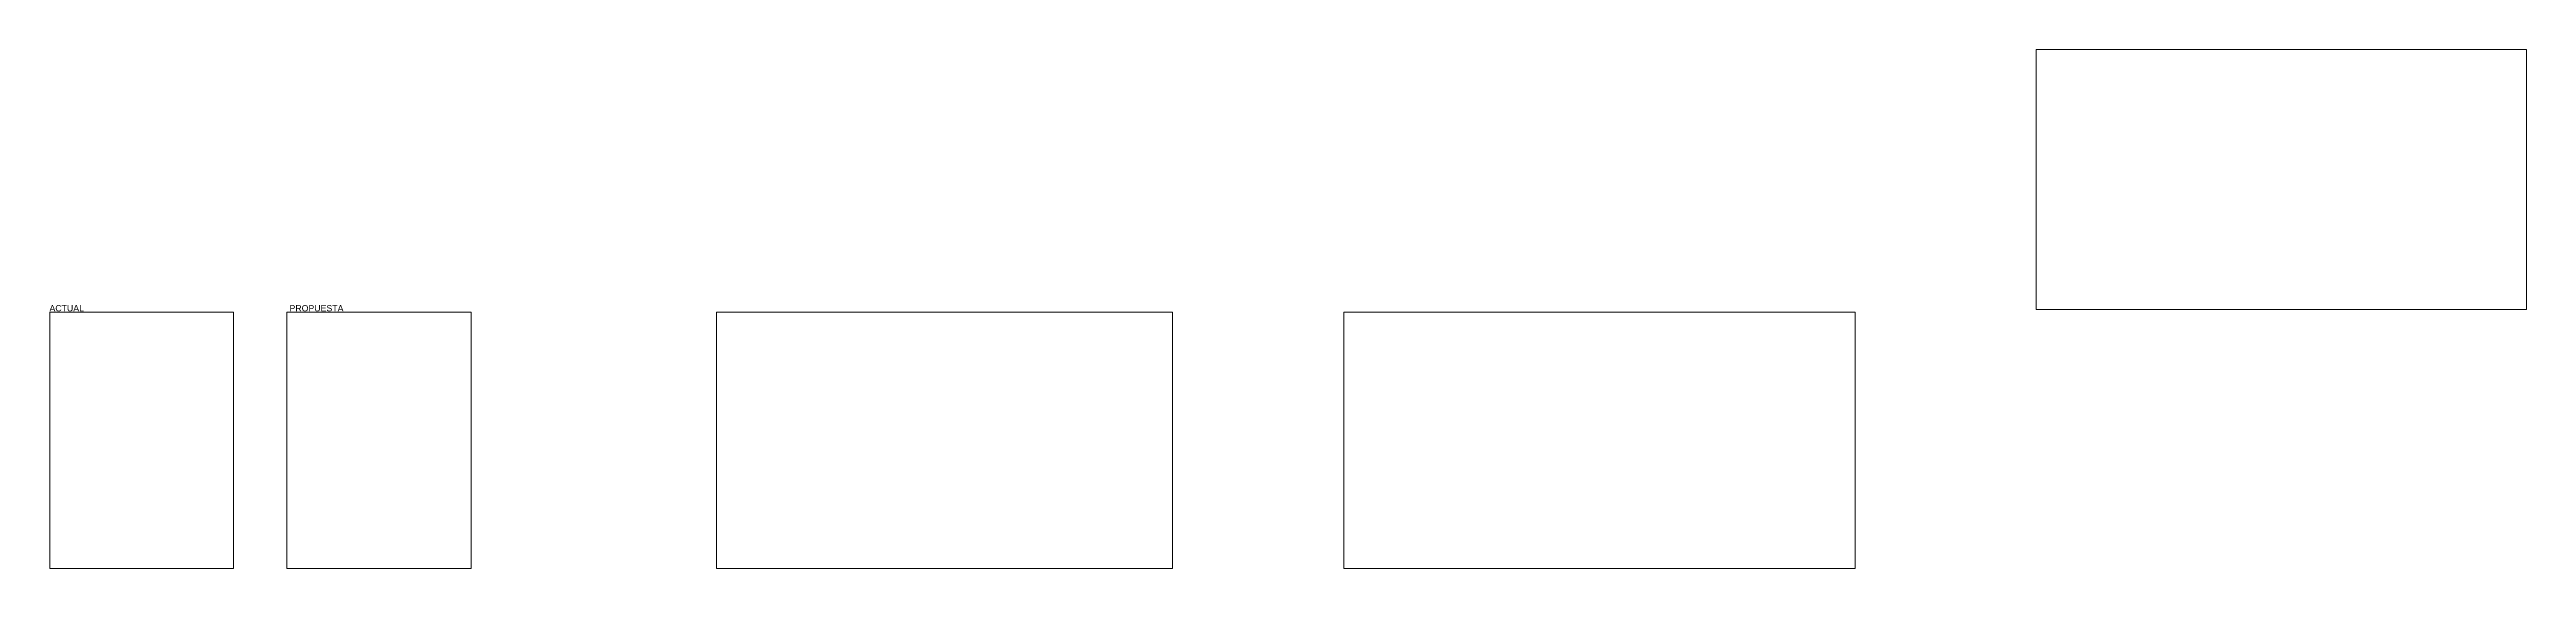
# Paper-space layout 'Layout1' of a CAD drawing. Header units: millimetres. Extents: x 418 to 2843, y -21 to 487.
import ezdxf

# ---------------------------------------------------------------- set-up
doc = ezdxf.new("R2010")
doc.units = ezdxf.units.MM
doc.layers.add('03', color=3, linetype='Continuous', lineweight=30)
doc.styles.get("Standard").update_dxf_attribs({"font": 'arial.ttf'})

psp = doc.layouts.get("Layout1")

# ---------------------------------------------------------------- texts
at = {"layer": '03', "char_height": 6.13, "attachment_point": 1}
for s, insert in [('ACTUAL', (418.4, 236.6)), ('PROPUESTA', (653.4, 236.6))]:
    psp.add_mtext_dynamic_manual_height_columns(s, width=427.53, gutter_width=30.6, heights=[0], dxfattribs=dict(at, insert=insert))

# ---------------------------------------------------------------- viewports
at = {"layer": 'Defpoints'}
for center, size, view_center_point, view_height, status in [((2603.4, 359.6), (480, 254.488), (145.41, -47.637), 12.72441, 6), ((741, 104.1), (180.4, 250.91), (180.522, -86.386), 12.5456, 3), ((1294.6, 104.1), (446.6, 250.912), (245.734, -47.817), 12.5456, 4), ((1935.8, 104.1), (500.6, 250.912), (170.646, -48.048), 12.5456, 5)]:
    psp.add_viewport(center=center, size=size, view_center_point=view_center_point, view_height=view_height, status=status, dxfattribs=at)
psp.add_viewport(center=(508.6, 104.1), size=(179.9, 250.91), view_center_point=(219.642, -86.386), view_height=12.5456, dxfattribs=at)

doc.saveas('drawing.dxf')
